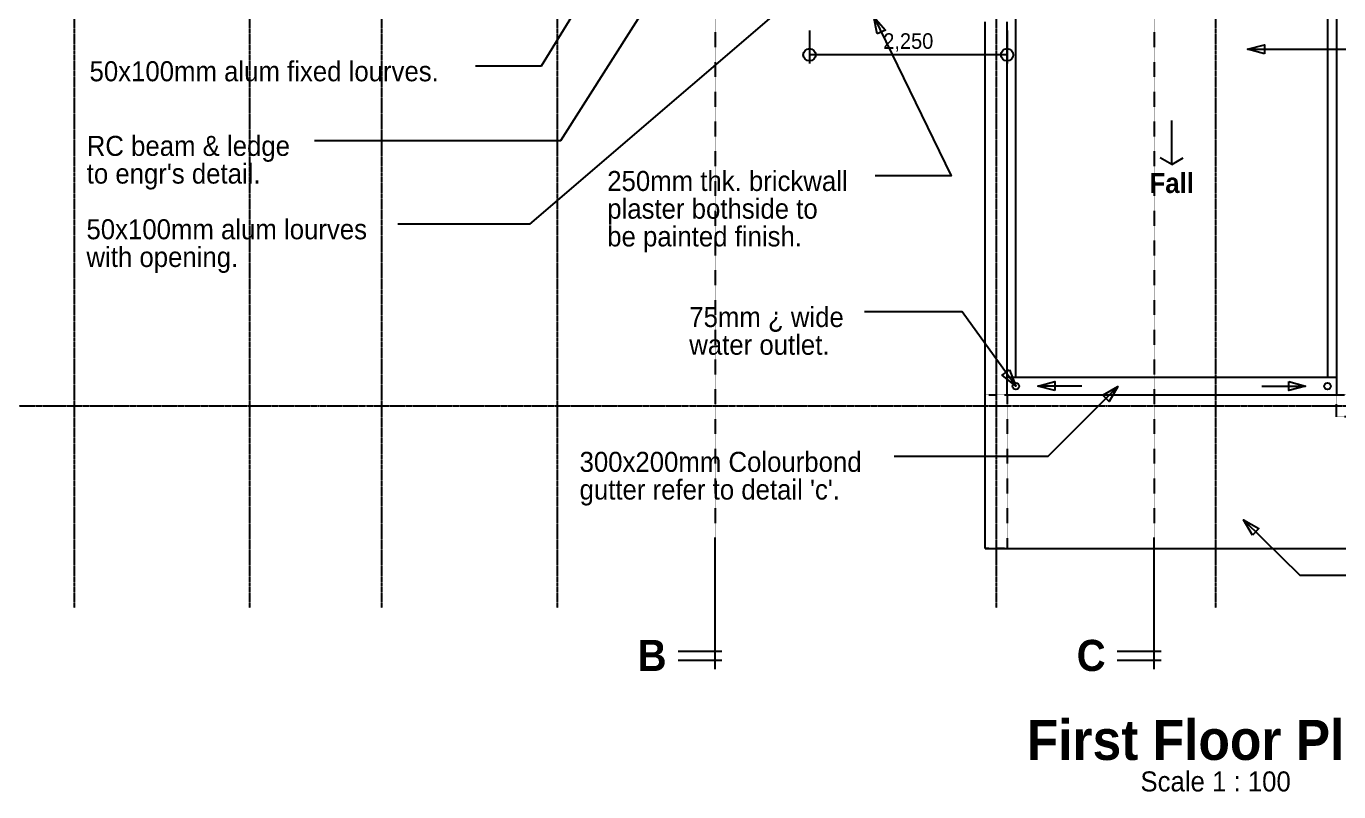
# Model space of a CAD drawing. Header units: inches. Extents: x 1543 to 314687, y -56168 to -771.
# Drawn here: x 41018 to 55964, y -56168 to -47446 of the extents above; entities that cross this region are included whole.
import ezdxf

# ---------------------------------------------------------------- set-up
doc = ezdxf.new("R2010")
doc.units = ezdxf.units.IN
doc.header["$MEASUREMENT"] = 0
for name, pattern in [('PC_DASH_2', [0.638889, 0.277778, -0.083333, 0.055556, -0.083333, 0.055556, -0.083333]), ('PC_DASH_3', [0.069444, 0.027778, -0.041667]), ('PC_DASH_4', [0.055556, 0.027778, -0.027778])]:
    doc.linetypes.add(name, pattern=pattern)
for name, color, linetype in [('First Floor Plan', 7, 'Continuous'), ('Grid Line', 7, 'Continuous'), ('Text', 7, 'Continuous')]:
    doc.layers.add(name, color=color, linetype=linetype)

# ---------------------------------------------------------------- blocks, each defined once
blk = doc.blocks.new('PD_914015')
at = {"layer": 'Grid Line', "color": 12, "linetype": 'PC_DASH_2', "true_color": 0xdc0806}
for p, q in [((41562, -32071), (41562, -54071)), ((43562, -32071), (43562, -54071)), ((45062, -32071), (45062, -54071)), ((47062, -32071), (47062, -54071)), ((52062, -32071), (52062, -54071)), ((54562, -32071), (54562, -54071))]:
    blk.add_line(p, q, dxfattribs=at)
blk = doc.blocks.new('PD_914197')
at = {"layer": 'Grid Line', "color": 12, "true_color": 0xdc0806}
blk.add_line((52187, -47771), (49937, -47771), dxfattribs=at)
for centre in [(49937, -47771), (52187, -47771)]:
    blk.add_circle(centre, 70.6, dxfattribs=at)
at = {"layer": 'Grid Line', "color": 7, "insert": (51062, -47526), "char_height": 177.49, "width": 635, "attachment_point": 2}
blk.add_mtext('\\pxsm0.83;\\fHelvetica|b0|i0|c0|p177.4913;\\W0.92;2,250', dxfattribs=at)
blk = doc.blocks.new('PD_914196')
at = {"layer": 'Grid Line', "color": 12, "true_color": 0xdc0806}
for p, q in [((49937, -47496), (49937, -47871)), ((52187, -47496), (52187, -47871))]:
    blk.add_line(p, q, dxfattribs=at)
at = {"layer": 'Grid Line'}
blk.add_blockref('PD_914197', (0, 0), dxfattribs=at)
blk = doc.blocks.new('PD_914238')
at = {"layer": 'Grid Line', "color": 12, "linetype": 'PC_DASH_2', "true_color": 0xdc0806}
blk.add_line((38562, -51771), (66562, -51771), dxfattribs=at)
blk = doc.blocks.new('PD_914797')
at = {"layer": 'First Floor Plan', "color": 7}
for q in [(54062, -48521), (53932, -48946), (54192, -48946)]:
    blk.add_line((54062, -49021), q, dxfattribs=at)
blk = doc.blocks.new('PD_914796')
at = {"layer": 'First Floor Plan'}
blk.add_blockref('PD_914797', (0, 0), dxfattribs=at)
at = {"layer": 'First Floor Plan', "color": 7, "insert": (54062, -49118), "char_height": 228.2, "width": 564.44, "attachment_point": 2}
blk.add_mtext('\\pxsm0.83;\\fHelvetica|b1|i0|c0|p228.2031;\\W0.92;Fall', dxfattribs=at)
blk = doc.blocks.new('PD_914973')
at = {"layer": 'First Floor Plan', "color": 7}
for p, q in [((53862, -54771), (53862, -53271)), ((53940, -54571), (53440, -54571)), ((53940, -54671), (53440, -54671))]:
    blk.add_line(p, q, dxfattribs=at)
blk = doc.blocks.new('PD_914972')
at = {"layer": 'First Floor Plan'}
blk.add_blockref('PD_914973', (0, 0), dxfattribs=at)
at = {"layer": 'First Floor Plan', "color": 7, "insert": (53145, -54437), "char_height": 354.98, "width": 352.78, "attachment_point": 2}
blk.add_mtext('\\pxsm0.83;\\fHelvetica|b1|i0|c0|p354.9826;\\W0.92;C', dxfattribs=at)
blk = doc.blocks.new('PD_914975')
at = {"layer": 'First Floor Plan', "color": 7}
for p, q in [((53862, -33571), (53862, -35071)), ((53940, -33671), (53440, -33671)), ((53940, -33771), (53440, -33771))]:
    blk.add_line(p, q, dxfattribs=at)
blk = doc.blocks.new('PD_914974')
at = {"layer": 'First Floor Plan'}
blk.add_blockref('PD_914975', (0, 0), dxfattribs=at)
at = {"layer": 'First Floor Plan', "color": 7, "insert": (53145, -33561), "char_height": 354.98, "width": 352.78, "attachment_point": 2}
blk.add_mtext('\\pxsm0.83;\\fHelvetica|b1|i0|c0|p354.9826;\\W0.92;C', dxfattribs=at)
blk = doc.blocks.new('PD_914971')
at = {"layer": 'First Floor Plan', "color": 7, "linetype": 'PC_DASH_3'}
blk.add_line((53862, -35071), (53862, -53271), dxfattribs=at)
at = {"layer": 'First Floor Plan'}
for name in ['PD_914974', 'PD_914972']:
    blk.add_blockref(name, (0, 0), dxfattribs=at)
blk = doc.blocks.new('PD_914983')
at = {"layer": 'First Floor Plan', "color": 7}
for p, q in [((48862, -54771), (48862, -53271)), ((48940, -54571), (48440, -54571)), ((48940, -54671), (48440, -54671))]:
    blk.add_line(p, q, dxfattribs=at)
blk = doc.blocks.new('PD_914982')
at = {"layer": 'First Floor Plan'}
blk.add_blockref('PD_914983', (0, 0), dxfattribs=at)
at = {"layer": 'First Floor Plan', "color": 7, "insert": (48145, -54437), "char_height": 354.98, "width": 352.78, "attachment_point": 2}
blk.add_mtext('\\pxsm0.83;\\fHelvetica|b1|i0|c0|p354.9826;\\W0.92;B', dxfattribs=at)
blk = doc.blocks.new('PD_914985')
at = {"layer": 'First Floor Plan', "color": 7}
for p, q in [((48862, -33571), (48862, -35071)), ((48940, -33671), (48440, -33671)), ((48940, -33771), (48440, -33771))]:
    blk.add_line(p, q, dxfattribs=at)
blk = doc.blocks.new('PD_914984')
at = {"layer": 'First Floor Plan'}
blk.add_blockref('PD_914985', (0, 0), dxfattribs=at)
at = {"layer": 'First Floor Plan', "color": 7, "insert": (48145, -33561), "char_height": 354.98, "width": 352.78, "attachment_point": 2}
blk.add_mtext('\\pxsm0.83;\\fHelvetica|b1|i0|c0|p354.9826;\\W0.92;B', dxfattribs=at)
blk = doc.blocks.new('PD_914981')
at = {"layer": 'First Floor Plan', "color": 7, "linetype": 'PC_DASH_3'}
blk.add_line((48862, -35071), (48862, -53271), dxfattribs=at)
at = {"layer": 'First Floor Plan'}
for name in ['PD_914984', 'PD_914982']:
    blk.add_blockref(name, (0, 0), dxfattribs=at)
blk = doc.blocks.new('PD_915129')
at = {"layer": 'Text', "color": 7}
for points in [[(54881, -53071), (55519, -53700), (57781, -53700)], [(54982, -53244), (54881, -53071), (55055, -53170), (54982, -53244)]]:
    blk.add_lwpolyline(points, dxfattribs=at)
at = {"layer": 'Text', "color": 7, "insert": (57870, -53645), "char_height": 228.2, "width": 2504.72, "attachment_point": 1}
blk.add_mtext("\\pxsm0.83;\\fHelvetica|b0|i0|c0|p228.2031;\\W0.92;RC beam & ledge\\Pto engr's detail.", dxfattribs=at)
blk = doc.blocks.new('PD_915130')
at = {"layer": 'Text', "color": 7}
for points in [[(50670, -47338), (51550, -49150), (50686, -49150)], [(50708, -47534), (50670, -47338), (50801, -47489), (50708, -47534)]]:
    blk.add_lwpolyline(points, dxfattribs=at)
at = {"layer": 'Text', "color": 7, "insert": (47634, -49095), "char_height": 228.2, "width": 2963.33, "attachment_point": 1}
blk.add_mtext('\\pxsm0.83;\\fHelvetica|b0|i0|c0|p228.2031;\\W0.92;250mm thk. brickwall\\Pplaster bothside to\\Pbe painted finish.', dxfattribs=at)
blk = doc.blocks.new('PD_915132')
at = {"layer": 'Text', "color": 7}
for points in [[(52287, -51546), (51674, -50700), (50562, -50700)], [(52215, -51359), (52287, -51546), (52132, -51420), (52215, -51359)]]:
    blk.add_lwpolyline(points, dxfattribs=at)
at = {"layer": 'Text', "color": 7, "insert": (48568, -50645), "char_height": 228.2, "width": 1905, "attachment_point": 1}
blk.add_mtext('\\pxsm0.83;\\fHelvetica|b0|i0|c0|p228.2031;\\W0.92;75mm ¿ wide\\Pwater outlet.', dxfattribs=at)
blk = doc.blocks.new('PD_915140')
at = {"layer": 'Text', "color": 7}
for points in [[(47392, -47071), (46882, -47900), (46132, -47900)], [(47247, -47208), (47392, -47071), (47335, -47263), (47247, -47208)]]:
    blk.add_lwpolyline(points, dxfattribs=at)
at = {"layer": 'Text', "color": 7, "insert": (41739, -47845), "char_height": 228.2, "width": 4303.89, "attachment_point": 1}
blk.add_mtext('\\pxsm0.83;\\fHelvetica|b0|i0|c0|p228.2031;\\W0.92;50x100mm alum fixed lourves.', dxfattribs=at)
blk = doc.blocks.new('PD_915141')
at = {"layer": 'Text', "color": 7}
for points in [[(48500, -46550), (47100, -48750), (44300, -48750)], [(48353, -46685), (48500, -46550), (48440, -46741), (48353, -46685)]]:
    blk.add_lwpolyline(points, dxfattribs=at)
at = {"layer": 'Text', "color": 7, "insert": (41707, -48695), "char_height": 228.2, "width": 2504.72, "attachment_point": 1}
blk.add_mtext("\\pxsm0.83;\\fHelvetica|b0|i0|c0|p228.2031;\\W0.92;RC beam & ledge\\Pto engr's detail.", dxfattribs=at)
blk = doc.blocks.new('PD_915142')
at = {"layer": 'Text', "color": 7}
for points in [[(50436, -46536), (46750, -49700), (45250, -49700)], [(50256, -46622), (50436, -46536), (50323, -46701), (50256, -46622)]]:
    blk.add_lwpolyline(points, dxfattribs=at)
at = {"layer": 'Text', "color": 7, "insert": (41704, -49645), "char_height": 228.2, "width": 3457.22, "attachment_point": 1}
blk.add_mtext('\\pxsm0.83;\\fHelvetica|b0|i0|c0|p228.2031;\\W0.92;50x100mm alum lourves\\Pwith opening.', dxfattribs=at)
blk = doc.blocks.new('PD_915147')
at = {"layer": 'Text', "color": 7}
blk.add_line((54925, -47709), (58262, -47709), dxfattribs=at)
blk.add_lwpolyline([(55118, -47760), (54925, -47709), (55118, -47657), (55118, -47760)], dxfattribs=at)
at = {"layer": 'Text', "color": 7, "insert": (58368, -47633), "char_height": 228.2, "width": 3563.06, "attachment_point": 1}
blk.add_mtext('\\pxsm0.83;\\fHelvetica|b0|i0|c0|p228.2031;\\W0.92;Colourbond metal roofing\\P@ 3¼ roof pitch.\\P-Steel roof structure\\P to specialist detail.', dxfattribs=at)
blk = doc.blocks.new('PD_915149')
at = {"layer": 'Text', "color": 7}
for points in [[(53450, -51550), (52650, -52350), (50900, -52350)], [(53277, -51650), (53450, -51550), (53350, -51723), (53277, -51650)]]:
    blk.add_lwpolyline(points, dxfattribs=at)
at = {"layer": 'Text', "color": 7, "insert": (47319, -52295), "char_height": 228.2, "width": 3492.5, "attachment_point": 1}
blk.add_mtext("\\pxsm0.83;\\fHelvetica|b0|i0|c0|p228.2031;\\W0.92;300x200mm Colourbond\\Pgutter refer to detail 'c'. ", dxfattribs=at)

msp = doc.modelspace()

# ---------------------------------------------------------------- linework, layer by layer
at = {"layer": 'First Floor Plan', "color": 7}
for p, q in [((52287, -51446), (52287, -45996)), ((55837, -46446), (55837, -51446)), ((55937, -46496), (55937, -51646)), ((51937, -53396), (51937, -47396)), ((52187, -51646), (52187, -47396)), ((52187, -51446), (55937, -51446)), ((52187, -51646), (55937, -51646)), ((51937, -53396), (56687, -53396))]:
    msp.add_line(p, q, dxfattribs=at)
at = {"layer": 'First Floor Plan', "color": 172, "true_color": 0x0000d3}
for p, q in [((53037, -51546), (52537, -51546)), ((55087, -51546), (55587, -51546))]:
    msp.add_line(p, q, dxfattribs=at)
for points in [[(52730, -51598), (52537, -51546), (52730, -51494), (52730, -51598)], [(55394, -51494), (55587, -51546), (55394, -51598), (55394, -51494)]]:
    msp.add_lwpolyline(points, dxfattribs=at)
at = {"layer": 'First Floor Plan', "color": 7, "linetype": 'PC_DASH_4'}
for points in [[(52187, -51646), (52187, -53396), (51937, -53396), (51937, -51646), (52187, -51646)], [(56187, -51646), (56187, -51896), (55937, -51896), (55937, -51646), (56187, -51646)]]:
    msp.add_lwpolyline(points, dxfattribs=at)
at = {"layer": 'First Floor Plan', "color": 172, "true_color": 0x0000d3}
for centre in [(52287, -51546), (55837, -51546)]:
    msp.add_circle(centre, 37.5, dxfattribs=at)

# ---------------------------------------------------------------- block references
at = {"layer": 'First Floor Plan'}
for name in ['PD_914981', 'PD_914971', 'PD_914796']:
    msp.add_blockref(name, (0, 0), dxfattribs=at)
at = {"layer": 'Grid Line'}
for name in ['PD_914015', 'PD_914238', 'PD_914196']:
    msp.add_blockref(name, (0, 0), dxfattribs=at)
at = {"layer": 'Text'}
for name in ['PD_915142', 'PD_915141', 'PD_915140', 'PD_915130', 'PD_915147', 'PD_915132', 'PD_915149', 'PD_915129']:
    msp.add_blockref(name, (0, 0), dxfattribs=at)

# ---------------------------------------------------------------- texts
at = {"layer": 'First Floor Plan', "color": 7, "attachment_point": 2}
for s, insert, char_height, width in [('\\pxsm0.83;\\fHelvetica|b1|i0|c0|p456.4062;\\W0.92;First Floor Plan', (54562, -55349), 456.41, 4656.67), ('\\pxsm0.83;\\fHelvetica|b0|i0|c0|p228.2031;\\W0.92;Scale 1 : 100', (54562, -55936), 228.2, 1869.72)]:
    msp.add_mtext(s, dxfattribs=dict(at, insert=insert, char_height=char_height, width=width))

doc.saveas('drawing.dxf')
